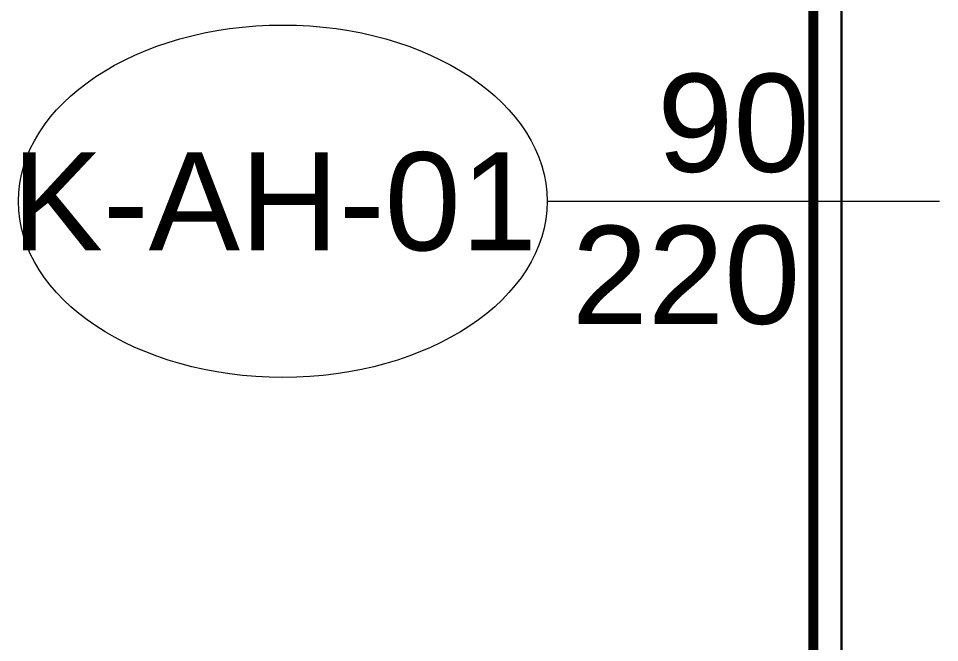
# Model space of a CAD drawing. Extents: x -1439 to 23780, y -1362 to 4476.
# Drawn here: x 14088.6 to 14182.5, y 2450 to 2513.6 of the extents above; entities that cross this region are included whole.
import ezdxf
from ezdxf.enums import TextEntityAlignment as Align

# ---------------------------------------------------------------- set-up
doc = ezdxf.new("R2010")
doc.units = 0
doc.header["$MEASUREMENT"] = 0
doc.linetypes.add('Audi$0$HIDDEN2', pattern=[4.7625, 3.175, -1.5875])
doc.layers.get('0').update_dxf_attribs({"color": 9, "lineweight": 9})
for name, color, linetype, lineweight in [('Audi$0$21', 8, 'Continuous', 9), ('Audi$0$22', 8, 'Continuous', 9), ('E-KABLO', 7, 'Continuous', 30)]:
    doc.layers.add(name, color=color, linetype=linetype, lineweight=lineweight)
doc.styles.add('Audi$0$Arial', font='arial.ttf', dxfattribs={"height": 2.5})

# ---------------------------------------------------------------- blocks, each defined once
blk = doc.blocks.new('Audi$0$0_doorno')
blk.add_lwpolyline([(4.5, 0), (12.5, 0)])
blk.add_ellipse((-0.891, 0), major_axis=(-5.391, 0), ratio=0.666667)
at = {"style": 'Audi$0$Arial'}
blk.add_attdef('YUKSEKLIK', text='', height=2, dxfattribs=at).set_placement((5, 12.3), align=Align.TOP_LEFT)
blk.add_attdef('KAPINO', text='', height=2, dxfattribs=at).set_placement((0, 0), align=Align.MIDDLE)
blk.add_attdef('GENISLIK', text='', height=2, dxfattribs=at).set_placement((5, -3.789), align=Align.BOTTOM_LEFT)
blk = doc.blocks.new('Audi$0$KAPI KODLARI 2. KAT')
at = {"layer": 'Audi$0$22'}
ref = blk.add_blockref('Audi$0$0_doorno', (14120, 2495), dxfattribs=dict(at, xscale=5, yscale=5, zscale=5))
ref.add_attrib('KAPINO', 'K-AH-01', dxfattribs={"layer": '0', "height": 10, "style": 'Audi$0$Arial'}).set_placement((14114.68, 2495), align=Align.MIDDLE)
ref.add_attrib('GENISLIK', '90', dxfattribs={"layer": '0', "height": 10, "style": 'Audi$0$Arial'}).set_placement((14153.711, 2495), align=Align.BOTTOM_LEFT)
ref.add_attrib('YUKSEKLIK', '220', dxfattribs={"layer": '0', "height": 10, "style": 'Audi$0$Arial'}).set_placement((14145, 2492.5), align=Align.TOP_LEFT)

msp = doc.modelspace()

# ---------------------------------------------------------------- linework, layer by layer
at = {"layer": 'Audi$0$21', "linetype": 'Audi$0$HIDDEN2', "ltscale": 0.1, "const_width": 1}
msp.add_lwpolyline([(14169.636, 2880.95), (14512.5, 2880.95), (14512.5, 2393.961), (14169.636, 2393.961)], close=True, dxfattribs=at)
at = {"layer": 'E-KABLO', "color": 6, "ltscale": 40}
msp.add_line((14172.5, 2590), (14172.5, 2352), dxfattribs=at)

# ---------------------------------------------------------------- block references
at = {"layer": 'Audi$0$22'}
msp.add_blockref('Audi$0$KAPI KODLARI 2. KAT', (0, 0), dxfattribs=at)

doc.saveas('drawing.dxf')
